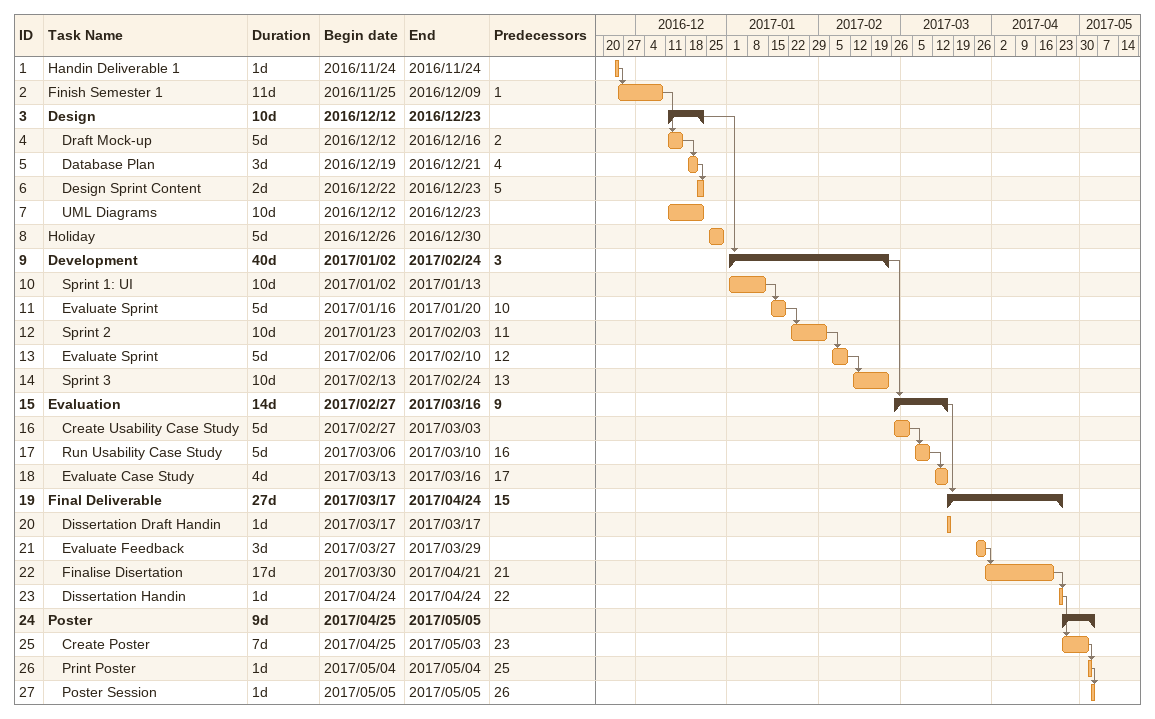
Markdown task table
| ID | Level | Task | Duration | Start | Finish | Predecessors |
|---|---|---|---|---|---|---|
| 1 | 1 | Handin Deliverable 1 | 1d | 2016-11-24 | 2016-11-24 |  |
| 2 | 1 | Finish Semester 1 | 11d | 2016-11-25 | 2016-12-09 | 1 |
| 3 | 1 | **Design** | 10d | 2016-12-12 | 2016-12-23 |  |
| 4 | 2 | Draft Mock-up | 5d | 2016-12-12 | 2016-12-16 | 2 |
| 5 | 2 | Database Plan | 3d | 2016-12-19 | 2016-12-21 | 4 |
| 6 | 2 | Design Sprint Content | 2d | 2016-12-22 | 2016-12-23 | 5 |
| 7 | 2 | UML Diagrams | 10d | 2016-12-12 | 2016-12-23 |  |
| 8 | 1 | Holiday | 5d | 2016-12-26 | 2016-12-30 |  |
| 9 | 1 | **Development** | 40d | 2017-01-02 | 2017-02-24 | 3 |
| 10 | 2 | Sprint 1: UI | 10d | 2017-01-02 | 2017-01-13 |  |
| 11 | 2 | Evaluate Sprint | 5d | 2017-01-16 | 2017-01-20 | 10 |
| 12 | 2 | Sprint 2 | 10d | 2017-01-23 | 2017-02-03 | 11 |
| 13 | 2 | Evaluate Sprint | 5d | 2017-02-06 | 2017-02-10 | 12 |
| 14 | 2 | Sprint 3 | 10d | 2017-02-13 | 2017-02-24 | 13 |
| 15 | 1 | **Evaluation** | 14d | 2017-02-27 | 2017-03-16 | 9 |
| 16 | 2 | Create Usability Case Study | 5d | 2017-02-27 | 2017-03-03 |  |
| 17 | 2 | Run Usability Case Study | 5d | 2017-03-06 | 2017-03-10 | 16 |
| 18 | 2 | Evaluate Case Study | 4d | 2017-03-13 | 2017-03-16 | 17 |
| 19 | 1 | **Final Deliverable** | 27d | 2017-03-17 | 2017-04-24 | 15 |
| 20 | 2 | Dissertation Draft Handin | 1d | 2017-03-17 | 2017-03-17 |  |
| 21 | 2 | Evaluate Feedback | 3d | 2017-03-27 | 2017-03-29 |  |
| 22 | 2 | Finalise Disertation | 17d | 2017-03-30 | 2017-04-21 | 21 |
| 23 | 2 | Dissertation Handin | 1d | 2017-04-24 | 2017-04-24 | 22 |
| 24 | 1 | **Poster** | 9d | 2017-04-25 | 2017-05-05 |  |
| 25 | 2 | Create Poster | 7d | 2017-04-25 | 2017-05-03 | 23 |
| 26 | 2 | Print Poster | 1d | 2017-05-04 | 2017-05-04 | 25 |
| 27 | 2 | Poster Session | 1d | 2017-05-05 | 2017-05-05 | 26 |
